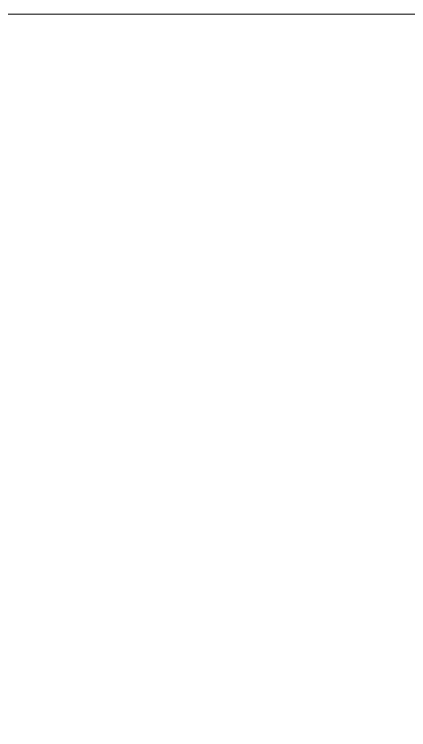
# Model space of a CAD drawing. Header units: millimetres. Extents: x 0 to 2179, y -898 to 6.
# Drawn here: x 684.08665 to 684.09896, y -893.51751 to -893.49517 of the extents above; entities that cross this region are included whole.
import ezdxf

# ---------------------------------------------------------------- set-up
doc = ezdxf.new("R2010")
doc.units = ezdxf.units.MM
doc.layers.add('I-FURN', color=7, linetype='Continuous', lineweight=5)

# ---------------------------------------------------------------- blocks, each defined once
blk = doc.blocks.new('FamilyGeomCombination_1076804-_3D_')
at = {"layer": 'I-FURN', "color": 253, "true_color": 0xa79f92}
mesh = blk.add_polyface(dxfattribs=at)
corners = [(684.101382, -828.271061, 233.649227), (684.101382, -844.423714, 235.457718), (684.101382, -859.776461, 240.793631), (684.101382, -873.569011, 249.392724), (684.101382, -885.118334, 260.829155), (684.101382, -893.852489, 274.536575), (187.125707, -893.852489, 274.536575), (187.125707, -885.118334, 260.829155), (187.125707, -873.569011, 249.392724), (187.125707, -859.776461, 240.793631), (187.125707, -844.423714, 235.457718), (187.125707, -828.271061, 233.649227)]
mesh.append_faces([[corners[k] for k in face] for face in [(0, 1, 10, 11)]], dxfattribs={"vtx1": -1, "color": 253})
mesh.append_faces([[corners[k] for k in face] for face in [(1, 2, 9, 10), (8, 9, 2, 3), (3, 4, 7, 8)]], dxfattribs={"vtx1": -1, "vtx3": -1, "color": 253})
mesh.append_faces([[corners[k] for k in face] for face in [(4, 5, 6, 7)]], dxfattribs={"vtx3": -1, "color": 253})
mesh = blk.add_polyface(dxfattribs=at)
corners = [(684.101382, -893.495173, 354.786283), (684.101382, -884.246305, 367.533725), (684.101382, -872.547678, 378.077962), (684.101382, -858.911281, 385.957525), (684.101382, -843.933914, 390.827565), (684.101382, -828.271061, 392.474945), (187.125707, -828.271061, 392.474945), (187.125707, -843.933914, 390.827565), (187.125707, -858.911281, 385.957525), (187.125707, -872.547678, 378.077962), (187.125707, -884.246305, 367.533725), (187.125707, -893.495173, 354.786283)]
mesh.append_faces([[corners[k] for k in face] for face in [(0, 1, 10, 11)]], dxfattribs={"vtx1": -1, "color": 253})
mesh.append_faces([[corners[k] for k in face] for face in [(1, 2, 9, 10), (8, 9, 2, 3), (3, 4, 7, 8)]], dxfattribs={"vtx1": -1, "vtx3": -1, "color": 253})
mesh.append_faces([[corners[k] for k in face] for face in [(4, 5, 6, 7)]], dxfattribs={"vtx3": -1, "color": 253})
mesh = blk.add_polyface(dxfattribs=at)
corners = [(684.101382, -894.203674, 354.318609), (684.101382, -893.990145, 354.369749), (684.101382, -893.794119, 354.468662), (684.101382, -893.626121, 354.610037), (684.101382, -893.495173, 354.786283), (187.125707, -893.495173, 354.786283), (187.125707, -893.626121, 354.610037), (187.125707, -893.794119, 354.468662), (187.125707, -893.990145, 354.369749), (187.125707, -894.203674, 354.318609)]
mesh.append_faces([[corners[k] for k in face] for face in [(5, 6, 3, 4)]], dxfattribs={"vtx1": -1, "color": 253})
mesh.append_faces([[corners[k] for k in face] for face in [(7, 8, 1, 2), (2, 3, 6, 7)]], dxfattribs={"vtx1": -1, "vtx3": -1, "color": 253})
mesh.append_faces([[corners[k] for k in face] for face in [(8, 9, 0, 1)]], dxfattribs={"vtx3": -1, "color": 253})

msp = doc.modelspace()

# ---------------------------------------------------------------- block references
at = {"layer": 'I-FURN', "color": 253, "true_color": 0xa79f92}
msp.add_blockref('FamilyGeomCombination_1076804-_3D_', (0, 0), dxfattribs=at)

doc.saveas('drawing.dxf')
